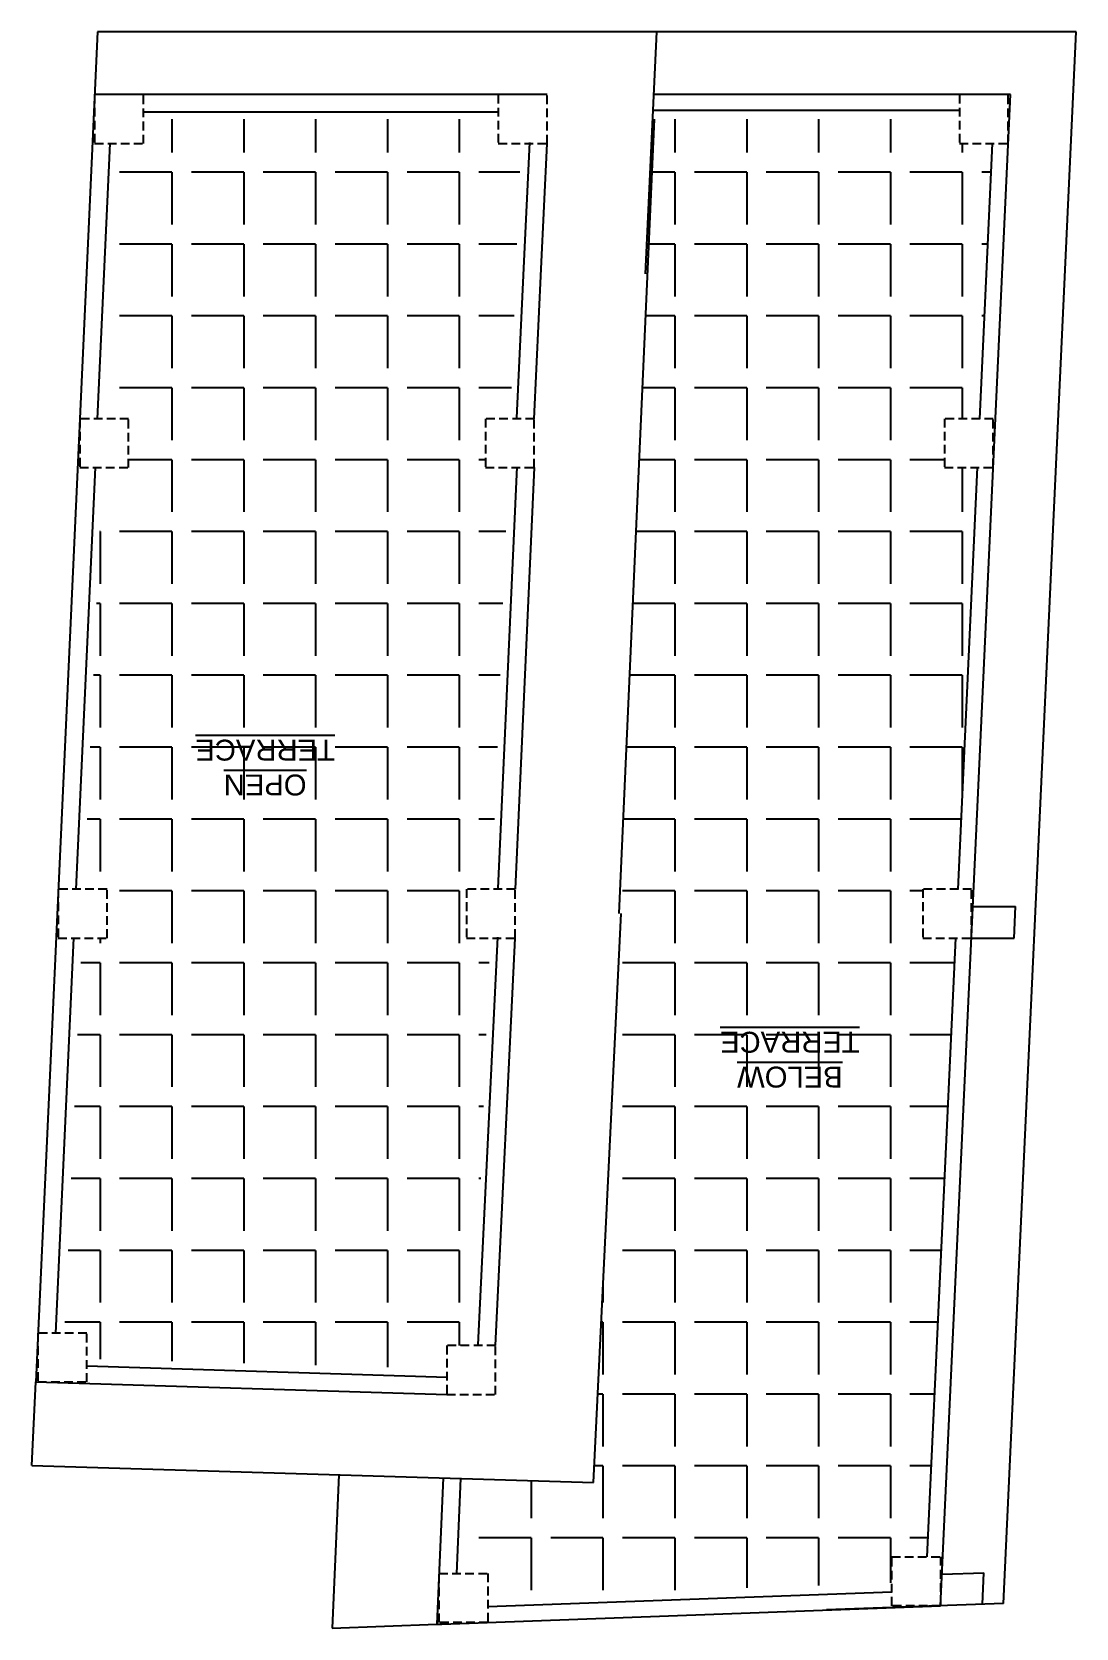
# Model space of a CAD drawing. Header units: inches. Extents: x -10117506 to -5032697, y -6529230 to -3254494.
# Drawn here: x -5064542.6 to -5064242.9, y -3264136.1 to -3263678.1 of the extents above; entities that cross this region are included whole.
import ezdxf

# ---------------------------------------------------------------- set-up
doc = ezdxf.new("R2010")
doc.units = ezdxf.units.IN
doc.header["$LTSCALE"] = 2
doc.header["$MEASUREMENT"] = 0
doc.linetypes.add('DASHED2', pattern=[0.375, 0.25, -0.125])
doc.layers.get('0').update_dxf_attribs({"linetype": 'CONTINUOUS'})
doc.layers.add('A-Hatch', color=7, linetype='CONTINUOUS')
doc.layers.add('TEXT', color=181, linetype='CONTINUOUS', lineweight=25)
doc.styles.add('arial.', font='arial.ttf')

msp = doc.modelspace()

# ---------------------------------------------------------------- hatches: boundary and pattern name
at = {"layer": 'A-Hatch', "ltscale": 0.5}
h = msp.add_hatch(dxfattribs=at)
h.set_pattern_fill('ANGLE', color=256, scale=75, angle=-180)
h.set_pattern_definition([(180, (-10109542.442, -6523169.61), (-8e-15, -20.625), [15, -5.625]), (270, (-10109542.442, -6523169.61), (20.625, -9e-15), [15, -5.625])])
h.paths.add_polyline_path([(-5064283.31, -3264065.55), (-5064277.42, -3263938.1), (-5064286.91, -3263938.1), (-5064286.91, -3263931.1), (-5064373.48, -3263931.1), (-5064379.89, -3264062.88)])
h.paths.add_polyline_path([(-5064374.14, -3263931.1), (-5064286.91, -3263931.1), (-5064286.91, -3263924.1), (-5064276.77, -3263924.1), (-5064271.18, -3263803.1), (-5064280.67, -3263803.1), (-5064280.67, -3263796.1), (-5064368.11, -3263796.1)])
h.paths.add_polyline_path([(-5064379.89, -3264062.88), (-5064381.42, -3264094.37), (-5064417.11, -3264093.27), (-5064418.17, -3264120.47), (-5064411.71, -3264120.47), (-5064411.71, -3264127), (-5064295.77, -3264123.15), (-5064295.77, -3264115.69), (-5064285.63, -3264115.69), (-5064283.31, -3264065.55)])
h.paths.add_polyline_path([(-5064266.88, -3263710.1), (-5064276.38, -3263710.1), (-5064276.38, -3263703.1), (-5064363.96, -3263703.1), (-5064368.11, -3263796.1), (-5064280.67, -3263796.1), (-5064280.67, -3263789.1), (-5064270.53, -3263789.1)])
h.paths.add_polyline_path([(-5064412.45, -3263796.1), (-5064412.45, -3263789.1), (-5064405.33, -3263789.1), (-5064402.27, -3263710.1), (-5064408.73, -3263710.1), (-5064408.73, -3263703.1), (-5064510.6, -3263703.1), (-5064510.6, -3263710.1), (-5064518.21, -3263710.1), (-5064521.69, -3263789.1), (-5064514.85, -3263789.1), (-5064514.85, -3263796.1)])
h.paths.add_polyline_path([(-5064514.85, -3263796.1), (-5064514.85, -3263803.1), (-5064522.31, -3263803.1), (-5064527.64, -3263924.1), (-5064521.04, -3263924.1), (-5064521.04, -3263931.1), (-5064417.86, -3263931.1), (-5064417.86, -3263924.1), (-5064410.56, -3263924.1), (-5064405.87, -3263803.1), (-5064412.45, -3263803.1), (-5064412.45, -3263796.1)])
h.paths.add_polyline_path([(-5064533.25, -3264051.44), (-5064526.87, -3264051.44), (-5064526.87, -3264058.83), (-5064423.55, -3264061.68), (-5064423.55, -3264055.06), (-5064415.63, -3264055.06), (-5064411.1, -3263938.1), (-5064417.86, -3263938.1), (-5064417.86, -3263931.1), (-5064521.04, -3263931.1), (-5064521.04, -3263938.1), (-5064528.26, -3263938.1)])
h.paths.add_polyline_path([(-5064303.83, -3263983.16), (-5064346.23, -3263983.16), (-5064346.23, -3263962.75), (-5064303.83, -3263962.75)], flags=24)
h.paths.add_polyline_path([(-5064454.46, -3263899.35), (-5064496.87, -3263899.35), (-5064496.87, -3263878.94), (-5064454.46, -3263878.94)], flags=24)

# ---------------------------------------------------------------- linework, layer by layer
at = {"ltscale": 0.5}
for p, q in [((-5064523.77, -3263678.1), (-5064541.51, -3264065.44)), ((-5064242.88, -3263678.1), (-5064523.77, -3263678.1)), ((-5064366.46, -3263747.51), (-5064363.19, -3263678.1)), ((-5064263.72, -3264129.03), (-5064242.88, -3263678.1)), ((-5064408.73, -3263696.1), (-5064524.6, -3263696.1)), ((-5064407.73, -3263696.1), (-5064426.73, -3263696.1)), ((-5064394.73, -3263696.1), (-5064407.73, -3263696.1)), ((-5064275.73, -3263696.1), (-5064364.04, -3263696.1)), ((-5064281.77, -3264129.69), (-5064261.73, -3263696.1)), ((-5064408.73, -3263701.1), (-5064510.6, -3263701.1)), ((-5064276.38, -3263700.6), (-5064364.25, -3263700.6)), ((-5064363.96, -3263703.1), (-5064374.14, -3263931.1)), ((-5064520.23, -3263710.1), (-5064523.85, -3263789.1)), ((-5064401.42, -3263745.86), (-5064399.72, -3263709.86)), ((-5064396.43, -3263746.1), (-5064394.73, -3263710.1)), ((-5064270.53, -3263789.1), (-5064266.88, -3263710.1)), ((-5064403.45, -3263788.86), (-5064401.42, -3263745.86)), ((-5064398.45, -3263789.1), (-5064396.43, -3263746.1)), ((-5064524.49, -3263803.1), (-5064530.03, -3263924.1)), ((-5064403.45, -3263802.88), (-5064408.86, -3263923.88)), ((-5064398.45, -3263803.1), (-5064403.86, -3263924.1)), ((-5064276.77, -3263924.1), (-5064271.18, -3263803.1)), ((-5064381.42, -3264094.37), (-5064373.48, -3263931.1)), ((-5064272.27, -3263929.1), (-5064260.27, -3263929.1)), ((-5064260.68, -3263938.1), (-5064260.27, -3263929.1)), ((-5064530.67, -3263938.1), (-5064535.86, -3264051.44)), ((-5064414.54, -3264054.82), (-5064408.85, -3263937.86)), ((-5064409.55, -3264055.06), (-5064403.86, -3263938.1)), ((-5064285.63, -3264115.69), (-5064277.42, -3263938.1)), ((-5064272.68, -3263938.1), (-5064260.68, -3263938.1)), ((-5064526.87, -3264060.89), (-5064423.39, -3264064.07)), ((-5064542.6, -3264089.42), (-5064541.51, -3264065.44)), ((-5064541.51, -3264065.44), (-5064423.55, -3264069.06)), ((-5064542.6, -3264089.42), (-5064381.42, -3264094.37)), ((-5064454.55, -3264092.12), (-5064456.42, -3264136.11)), ((-5064424.56, -3264093.04), (-5064426.34, -3264135)), ((-5064419.56, -3264093.2), (-5064420.72, -3264120.47)), ((-5064281.35, -3264120.67), (-5064269.32, -3264120.23)), ((-5064269.74, -3264129.25), (-5064269.32, -3264120.23)), ((-5064411.71, -3264129.96), (-5064295.77, -3264125.7)), ((-5064424.97, -3264134.95), (-5064281.77, -3264129.69)), ((-5064263.72, -3264129.03), (-5064314.55, -3264130.89)), ((-5064456.42, -3264136.11), (-5064426.34, -3264135))]:
    msp.add_line(p, q, dxfattribs=at)
at = {"color": 3, "ltscale": 0.5}
for p, q in [((-5064261.73, -3263696.1), (-5064275.73, -3263696.1)), ((-5064426.34, -3264135), (-5064424.97, -3264134.95))]:
    msp.add_line(p, q, dxfattribs=at)
at = {"linetype": 'DASHED2', "ltscale": 5}
for points in [[(-5064510.6, -3263696.1), (-5064524.6, -3263696.1), (-5064524.6, -3263710.1), (-5064510.6, -3263710.1)], [(-5064394.73, -3263696.1), (-5064408.73, -3263696.1), (-5064408.73, -3263710.1), (-5064394.73, -3263710.1)], [(-5064262.38, -3263696.1), (-5064276.38, -3263696.1), (-5064276.38, -3263710.1), (-5064262.38, -3263710.1)], [(-5064514.85, -3263789.1), (-5064528.85, -3263789.1), (-5064528.85, -3263803.1), (-5064514.85, -3263803.1)], [(-5064398.45, -3263789.1), (-5064412.45, -3263789.1), (-5064412.45, -3263803.1), (-5064398.45, -3263803.1)], [(-5064266.67, -3263789.1), (-5064280.67, -3263789.1), (-5064280.67, -3263803.1), (-5064266.67, -3263803.1)], [(-5064521.04, -3263924.1), (-5064535.04, -3263924.1), (-5064535.04, -3263938.1), (-5064521.04, -3263938.1)], [(-5064403.86, -3263924.1), (-5064417.86, -3263924.1), (-5064417.86, -3263938.1), (-5064403.86, -3263938.1)], [(-5064272.91, -3263924.1), (-5064286.91, -3263924.1), (-5064286.91, -3263938.1), (-5064272.91, -3263938.1)], [(-5064526.87, -3264051.44), (-5064540.87, -3264051.44), (-5064540.87, -3264065.44), (-5064526.87, -3264065.44)], [(-5064409.55, -3264055.06), (-5064423.55, -3264055.06), (-5064423.55, -3264069.06), (-5064409.55, -3264069.06)], [(-5064281.77, -3264129.69), (-5064295.77, -3264129.69), (-5064295.77, -3264115.69), (-5064281.77, -3264115.69)], [(-5064411.71, -3264134.47), (-5064425.71, -3264134.47), (-5064425.71, -3264120.47), (-5064411.71, -3264120.47)]]:
    msp.add_lwpolyline(points, close=True, dxfattribs=at)

# ---------------------------------------------------------------- texts
at = {"layer": 'TEXT', "lineweight": -2, "char_height": 6, "width": 127.5059, "attachment_point": 5, "rotation": 180, "style": 'arial.'}
for s, insert in [('{\\LOPEN\\PTERRACE}', (-5064475.66, -3263889.14)), ('{\\LBELOW \\PTERRACE}', (-5064325.03, -3263972.96))]:
    msp.add_mtext(s, dxfattribs=dict(at, insert=insert))

doc.saveas('drawing.dxf')
